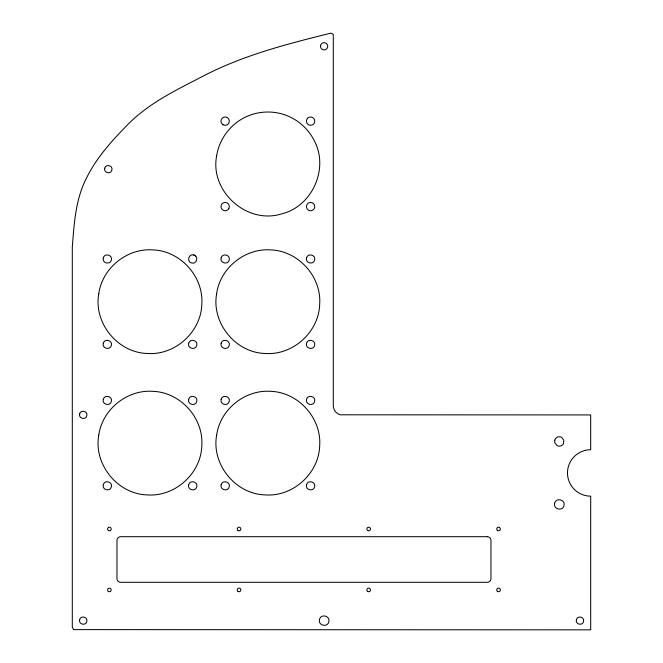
<?xml version="1.0" encoding="UTF-8"?>
<svg xmlns="http://www.w3.org/2000/svg" width="663" height="663" viewBox="0 0 663 663"><rect width="100%" height="100%" fill="white"/><g stroke="black" fill="none" stroke-linecap="round" stroke-linejoin="round"><path stroke-width="0.99" d="M193.795 254.957C188.673 253.374 186.411 261.819 191.632 263.012C196.762 264.595 199.016 256.142 193.795 254.957L195.66 256.034M73.543 629.519L72.3 627.181L72.3 247.208C74.157 223.729 75.458 199.372 86.522 178.032C96.176 158.324 110.945 141.783 126.169 126.219C147.874 103.279 177.079 89.679 204.668 75.317C244.349 54.913 287.734 43.857 330.787 33.15L333.29 34.319L333.29 405.681A9.439 9.439 0 0 0 340.285 414.798L590.7 414.93L590.7 449.738A23.213 23.213 0 0 0 567.487 472.951A23.213 23.213 0 0 0 590.7 496.164L590.7 629.85L73.651 629.61M98.795 293.585C93.359 322.815 117.591 352.724 147.319 353.47C174.966 355.542 200.997 332.088 201.809 304.375C203.873 276.744 180.427 250.697 152.714 249.893C127.031 248.07 102.334 268.076 98.795 293.585M98.795 435.019C93.359 464.257 117.591 494.159 147.319 494.905C174.966 496.977 200.997 473.523 201.809 445.809C203.873 418.179 180.427 392.131 152.714 391.327C127.031 389.504 102.334 409.51 98.795 435.019M216.66 155.772C209.607 191.201 246.835 224.691 281.319 213.958C312.298 206.69 329.37 168.17 314.08 140.316A51.863 51.863 0 0 0 249.28 115.461C232.274 121.909 219.403 137.788 216.66 155.772M216.66 293.585C211.224 322.815 235.456 352.724 265.183 353.47C292.831 355.542 318.853 332.088 319.674 304.375C321.737 276.744 298.292 250.697 270.579 249.893C244.896 248.07 220.199 268.076 216.66 293.585M216.66 435.019C211.224 464.257 235.456 494.159 265.183 494.905C292.831 496.977 318.853 473.523 319.674 445.809C321.737 418.179 298.292 392.131 270.579 391.327C244.896 389.504 220.199 409.51 216.66 435.019M104.729 168.203C103.32 172.753 110.82 174.783 111.873 170.126C113.29 165.576 105.782 163.546 104.729 168.203M79.643 413.894C78.226 418.444 85.734 420.466 86.787 415.817C88.196 411.267 80.695 409.237 79.643 413.894M103.295 257.907C101.712 263.029 110.157 265.291 111.351 260.062C112.934 254.94 104.481 252.678 103.295 257.907M103.295 343.293C101.712 348.415 110.157 350.686 111.351 345.456C112.934 340.334 104.481 338.072 103.295 343.293M103.295 399.341C101.712 404.463 110.157 406.726 111.351 401.496C112.934 396.375 104.481 394.112 103.295 399.341M79.643 619.681C78.226 624.231 85.734 626.253 86.787 621.604C88.196 617.046 80.695 615.024 79.643 619.681M103.295 484.736C101.712 489.858 110.157 492.12 111.351 486.891C112.934 481.769 104.481 479.506 103.295 484.736M188.682 343.293C187.107 348.415 195.552 350.686 196.745 345.456C198.328 340.334 189.875 338.072 188.682 343.293M188.682 399.341C187.107 404.463 195.552 406.726 196.745 401.496C198.328 396.375 189.875 394.112 188.682 399.341M188.682 484.736C187.107 489.858 195.552 492.12 196.745 486.891C198.328 481.769 189.875 479.506 188.682 484.736M221.152 257.907C219.569 263.029 228.022 265.291 229.216 260.062C230.799 254.94 222.345 252.678 221.152 257.907M221.152 343.293C219.569 348.415 228.022 350.686 229.216 345.456C230.799 340.334 222.345 338.072 221.152 343.293M221.152 399.341C219.569 404.463 228.022 406.726 229.216 401.496C230.799 396.375 222.345 394.112 221.152 399.341M221.152 484.736C219.569 489.858 228.022 492.12 229.216 486.891C230.799 481.769 222.345 479.506 221.152 484.736M320.627 45.357L320.511 46.302A3.63 3.63 0 0 0 325.947 49.443A3.63 3.63 0 0 0 325.947 43.161L325.069 42.797A3.63 3.63 0 0 0 320.627 45.357M306.546 257.907C304.963 263.029 313.417 265.291 314.602 260.062C316.185 254.94 307.74 252.678 306.546 257.907M306.546 343.293C304.963 348.415 313.417 350.686 314.602 345.456C316.185 340.334 307.74 338.072 306.546 343.293M306.546 399.341C304.963 404.463 313.417 406.726 314.602 401.496C316.185 396.375 307.74 394.112 306.546 399.341M306.546 484.736C304.963 489.858 313.417 492.12 314.602 486.891C316.185 481.769 307.74 479.506 306.546 484.736M319.516 619.391C317.685 625.308 327.439 627.936 328.807 621.886C330.646 615.968 320.892 613.341 319.516 619.391M554.749 440.224L554.749 442.66L556.945 445.528A4.716 4.716 0 0 0 563.384 443.804L563.857 440.224L561.66 437.356A4.716 4.716 0 0 0 555.221 439.088L554.749 440.224M554.666 503.192C552.834 509.109 562.589 511.745 563.956 505.695C565.788 499.778 556.042 497.142 554.666 503.192M576.396 619.681C574.978 624.231 582.487 626.253 583.539 621.604C584.948 617.046 577.448 615.024 576.396 619.681M228.793 208.654L228.13 209.516A4.169 4.169 0 0 1 222.238 209.516A4.169 4.169 0 0 1 222.238 203.616L223.099 202.953A4.169 4.169 0 0 1 228.793 208.654M307.624 118.221L306.969 119.091A4.169 4.169 0 0 0 312.663 124.785L313.524 124.122A4.169 4.169 0 0 0 313.524 118.221A4.169 4.169 0 0 0 307.624 118.221M487.33 536.698L120.6 536.698A3.63 3.63 0 0 0 116.97 540.32L116.97 578.675A3.63 3.63 0 0 0 120.6 582.296L487.33 582.296A3.63 3.63 0 0 0 490.96 578.675L490.96 540.32A3.63 3.63 0 0 0 487.33 536.698M223.099 124.785L222.238 124.122A4.169 4.169 0 0 1 222.238 118.221A4.169 4.169 0 0 1 228.13 118.221L228.793 119.091A4.169 4.169 0 0 1 223.099 124.785M313.524 203.616L312.663 202.953A4.169 4.169 0 0 0 306.969 208.654L307.624 209.516A4.169 4.169 0 0 0 313.524 209.516A4.169 4.169 0 0 0 313.524 203.616M367.774 530.574A1.815 1.815 0 0 0 370.493 528.999A1.815 1.815 0 0 0 367.774 527.433A1.815 1.815 0 0 0 367.774 530.574M367.725 591.462A1.815 1.815 0 0 0 370.493 589.971A1.815 1.815 0 0 0 367.824 588.321A1.815 1.815 0 0 0 367.725 591.462M108.475 530.574A1.815 1.815 0 0 0 111.202 528.999A1.815 1.815 0 0 0 108.475 527.433A1.815 1.815 0 0 0 108.475 530.574M497.383 591.305A1.815 1.815 0 0 0 500.333 590.236A1.815 1.815 0 0 0 497.93 588.214A1.815 1.815 0 0 0 497.383 591.305M497.333 530.342A1.815 1.815 0 0 0 500.316 529.389A1.815 1.815 0 0 0 497.996 527.276A1.815 1.815 0 0 0 497.333 530.342M108.434 591.462A1.815 1.815 0 0 0 111.193 589.971A1.815 1.815 0 0 0 108.525 588.321A1.815 1.815 0 0 0 108.434 591.462M238.083 591.462A1.815 1.815 0 0 0 240.843 589.971A1.815 1.815 0 0 0 238.174 588.321A1.815 1.815 0 0 0 238.083 591.462M238.125 530.574A1.815 1.815 0 0 0 240.843 528.999A1.815 1.815 0 0 0 238.125 527.433A1.815 1.815 0 0 0 238.125 530.574"/></g></svg>
